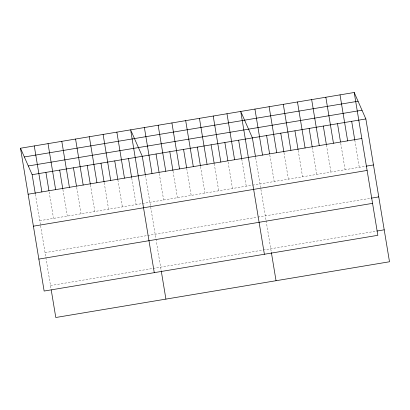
<?xml version="1.0" encoding="UTF-8"?>
<svg xmlns="http://www.w3.org/2000/svg" width="410" height="410" viewBox="0 0 410 410"><rect width="100%" height="100%" fill="white"/><g stroke="black" fill="none" stroke-linecap="round" stroke-linejoin="round"><path stroke-width="0.31" stroke-dasharray="2.05 1.54" d="M39.765 220.683L141.752 203.647M142.378 203.544L251.878 185.253M252.504 185.151L365.453 166.286M45.054 252.632L147.041 235.601M147.667 235.494L257.167 217.208M257.793 217.1L370.742 198.235M50.502 285.555L152.494 268.519M153.12 268.412L262.615 250.126M263.24 250.018L376.195 231.153M354.804 140.225L359.288 167.316M340.725 143.223L345.107 169.684M326.437 144.961L330.921 172.051M312.256 147.328L316.74 174.419M298.178 150.332L302.559 176.787M283.997 152.699L288.373 179.16M269.811 155.067L274.193 181.527M255.63 157.435L266.008 220.114M266.105 220.723L271.266 251.899M241.762 159.106L246.246 186.196M228.098 162.032L232.48 188.492M214.23 163.703L218.714 190.793M200.567 166.634L204.949 193.095M186.699 168.3L191.183 195.391M173.035 171.231L177.417 197.692M159.27 173.532L163.651 199.993M145.401 175.198L161.145 270.292M131.743 178.13L136.12 204.59M117.87 179.8L122.354 206.886M104.212 182.727L108.588 209.187M90.446 185.028L94.823 211.488M76.68 187.324L81.062 213.784M62.914 189.625L67.296 216.085M49.149 191.926L53.531 218.386M35.383 194.222L40.487 225.07M40.595 225.695L51.127 289.311"/><path stroke-width="0.61" d="M354.209 92.496L377.851 235.309L44.142 291.044L20.5 148.236L354.209 92.496L365.858 118.956L389.5 261.764L55.791 317.504L51.229 289.937M24.344 156.963L358.053 101.229M28.305 165.963L362.015 110.223M20.5 148.236L32.149 174.691L365.858 118.956M28.116 194.227L361.82 138.488M366.074 166.178L373.469 164.943M33.405 226.176L367.109 170.437M371.363 198.132L378.763 196.897M38.853 259.094L372.562 203.355M376.81 231.05L384.211 229.815M351.678 121.324L354.804 140.225M340.023 94.864L347.639 140.855M337.491 123.692L340.515 141.962M325.842 97.231L333.458 143.223M323.311 126.06L326.334 144.33M311.661 99.604L319.272 145.591M309.13 128.432L312.154 146.698M297.476 101.972L305.091 147.964M294.944 130.8L298.075 149.701M283.295 104.34L290.91 150.332M280.763 133.168L283.889 152.069M269.114 106.708L276.724 152.699M266.582 135.536L269.606 153.806M254.928 109.08L262.543 155.067M255.42 156.174L252.396 137.903L240.747 111.448L264.388 254.256M271.374 252.524L276.038 280.717M238.63 140.205L241.762 159.106M226.981 113.744L234.597 159.736M224.864 142.506L227.888 160.776M213.215 116.045L220.831 162.037M211.099 144.802L214.128 163.072M199.45 118.346L207.065 164.333M197.333 147.103L200.464 166.004M185.684 120.642L193.3 166.634M183.567 149.404L186.596 167.669M171.918 122.944L179.534 168.935M169.807 151.7L172.933 170.601M158.152 125.245L165.768 171.231M156.041 154.001L159.065 172.272M144.387 127.541L152.002 173.532M145.299 174.568L142.275 156.297L130.626 129.842L154.268 272.65M161.248 270.918L165.917 299.11M128.509 158.598L131.636 177.499M116.86 132.138L124.471 178.13M114.744 160.899L117.767 179.17M103.094 134.439L110.705 180.431M100.978 163.195L104.104 182.096M89.329 136.74L96.939 182.727M87.212 165.496L90.338 184.397M75.563 139.036L83.174 185.028M73.446 167.798L76.47 186.063M61.797 141.337L69.408 187.329M59.681 170.094L62.812 188.995M48.031 143.638L55.642 189.625M45.915 172.395L48.939 190.665M34.266 145.934L41.881 191.926M32.149 174.691L35.28 193.592"/></g></svg>
